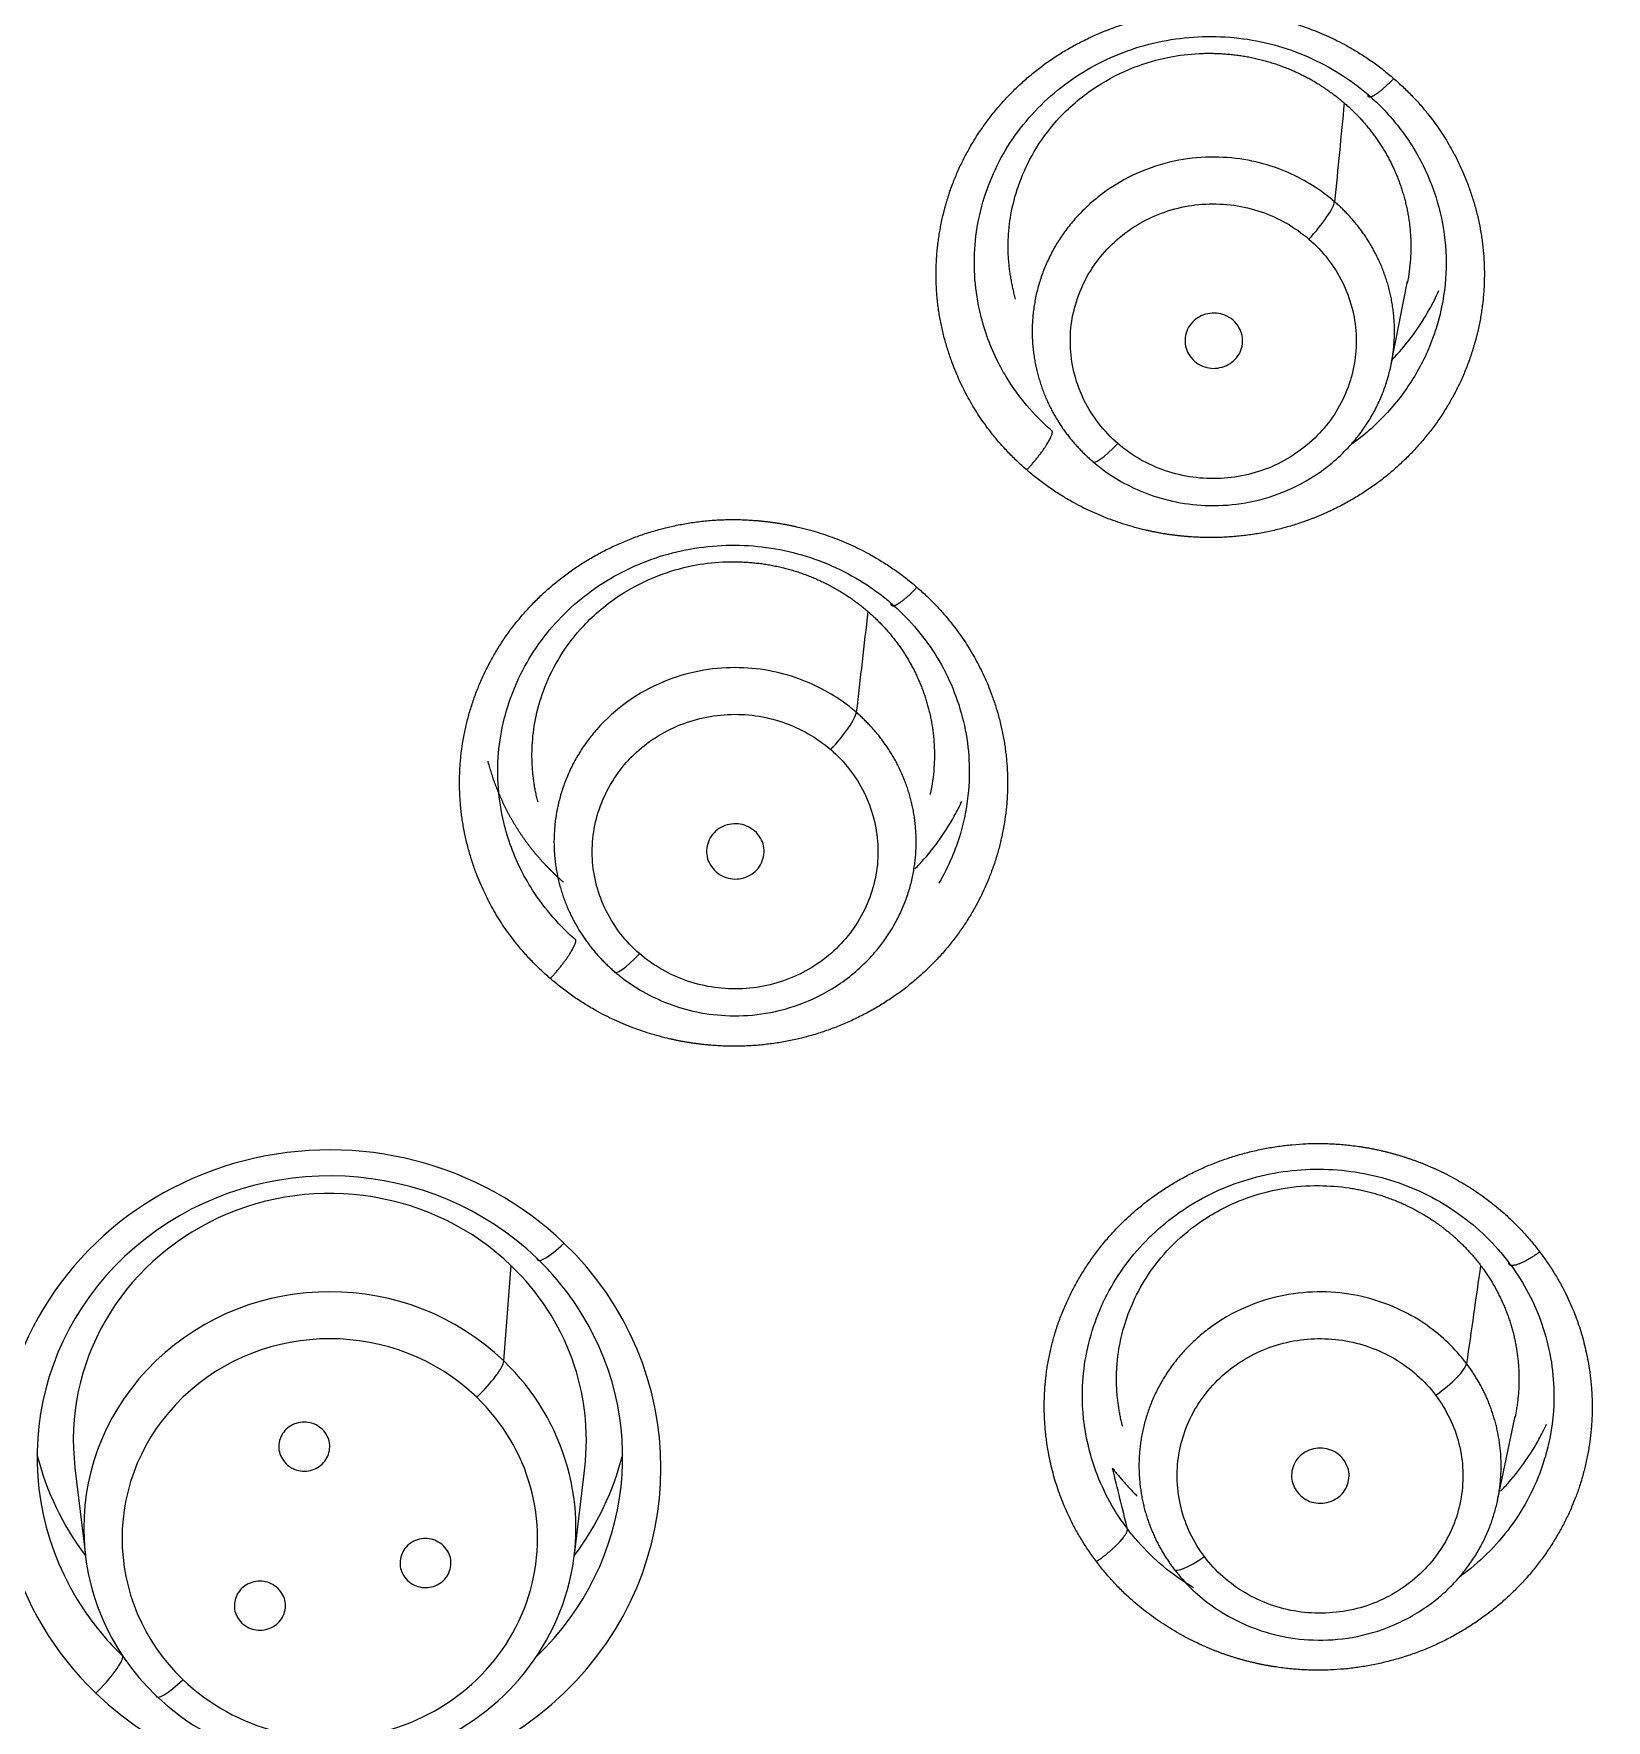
# Model space of a CAD drawing. Extents: x 19821 to 22981, y -91 to 2224.
# Drawn here: x 20761.35 to 20773.67, y 1229.11 to 1242.32 of the extents above; entities that cross this region are included whole.
import ezdxf

# ---------------------------------------------------------------- set-up
doc = ezdxf.new("R2010")
doc.units = 0
doc.header["$LTSCALE"] = 10
doc.header["$MEASUREMENT"] = 0
doc.layers.add('1', color=7, linetype='CONTINUOUS')

msp = doc.modelspace()

# ---------------------------------------------------------------- linework, layer by layer
at = {"layer": '1', "color": 7, "linetype": 'Continuous', "lineweight": 18}
for p, q in [((20771.982, 1239.734), (20772.11, 1240.385)), ((20772.814, 1230.832), (20772.952, 1231.492)), ((20761.673, 1231.087), (20761.755, 1230.404)), ((20765.584, 1230.404), (20765.665, 1231.087))]:
    msp.add_line(p, q, dxfattribs=at)
at = {"layer": '1', "color": 7, "linetype": 'Continuous', "lineweight": 13}
for p, q in [((20769.638, 1238.976), (20769.639, 1238.976)), ((20765.894, 1234.979), (20765.894, 1234.979)), ((20765.032, 1231.925), (20765.09, 1232.672)), ((20770.276, 1230.3), (20770.276, 1230.3))]:
    msp.add_line(p, q, dxfattribs=at)
at = {"layer": '1', "color": 7, "linetype": 'Continuous', "lineweight": 18}
for centre, major_axis, ratio, start_param, end_param in [((20744.931, 1212.861), (62.577, 0), 0.961262, 0, 3.141593), ((20744.931, 1212.247), (-60.5, 0), 0.961262, 2.420581, 4.712389), ((20744.931, 1212.384), (60, 0), 0.961262, 4.72417, 7.853982), ((20744.931, 1212.384), (-59.925, 0), 0.961262, 1.570796, 4.712389), ((20771.337, 1240.796), (0.196, 0.227), 0.184435, 4.50258, 6.028176), ((20769.839, 1239.196), (-0.196, -0.227), 0.184484, 6.153221, 7.64392), ((20767.592, 1236.797), (0.196, 0.227), 0.184413, 4.502502, 6.019484), ((20766.094, 1235.198), (-0.196, -0.227), 0.184463, 6.144429, 7.643959), ((20763.669, 1231.171), (2.293, 0), 0.961262, 0.785398, 3.719139), ((20763.669, 1231.306), (-2.009, 0), 0.961262, 3.926991, 6.397117), ((20763.669, 1231.306), (-2.009, 0), 0.961262, 3.027612, 3.926991), ((20763.669, 1231.171), (2.293, 0), 0.961262, 0.577546, 0.785398), ((20763.669, 1230.615), (-1.927, 0), 0.961262, 3.926991, 7.068583), ((20763.669, 1231.171), (2.293, 0), 0.961262, 5.49668, 6.860732), ((20763.669, 1230.615), (-1.927, 0), 0.961262, 0.785398, 3.926991), ((20772.329, 1231.739), (0.239, 0.181), 0.222971, 4.54548, 6.062462), ((20763.669, 1231.724), (2.359, 0), 0.961262, 3.377899, 3.765543), ((20763.669, 1231.724), (2.359, 0), 0.961262, 5.659187, 6.046879), ((20770.519, 1230.475), (-0.239, -0.181), 0.223021, 6.187408, 7.686936), ((20763.669, 1231.171), (2.293, 0), 0.961262, 3.719139, 3.926991)]:
    msp.add_ellipse(centre, major_axis=major_axis, ratio=ratio, start_param=start_param, end_param=end_param, dxfattribs=at)
at = {"layer": '1', "color": 7, "linetype": 'Continuous', "lineweight": 13}
for centre, major_axis, ratio, start_param, end_param in [((20744.931, 1212.541), (61.963, 0), 0.961262, 0.423959, 1.570796), ((20744.931, 1212.247), (-59.425, 0), 0.961262, 1.570796, 4.70194), ((20744.931, 1212.247), (-57.948, 0), 0.961262, 1.579187, 4.712389), ((20744.931, 1212.291), (57.403, 0), 0.961262, 4.721079, 7.853982), ((20763.669, 1231.086), (2.593, 0), 0.961262, 0.785398, 3.926991), ((20763.669, 1231.086), (2.593, 0), 0.961262, 3.926991, 7.068583), ((20765.503, 1232.931), (0.208, 0.216), 0.194905, 2.908948, 4.512341), ((20763.669, 1230.535), (-1.627, 0), 0.961262, 3.926991, 7.068583), ((20764.82, 1231.723), (-0.208, -0.216), 0.194905, 1.370749, 2.908948), ((20763.669, 1230.535), (-1.627, 0), 0.961262, 0.785398, 3.926991), ((20761.836, 1229.406), (-0.208, -0.216), 0.194905, 1.370749, 2.974142), ((20762.519, 1229.511), (0.208, 0.216), 0.194905, 2.974142, 4.512341)]:
    msp.add_ellipse(centre, major_axis=major_axis, ratio=ratio, start_param=start_param, end_param=end_param, dxfattribs=at)
at = {"layer": '1', "color": 7, "linetype": 'Continuous', "lineweight": 18}
for points, knots in [([(20807.83, 1218.028), (20807.83, 1219.202), (20807.795, 1220.363), (20807.656, 1222.66), (20807.554, 1223.794), (20807.287, 1226.034), (20807.122, 1227.139), (20806.734, 1229.315), (20806.511, 1230.387), (20806.012, 1232.495), (20805.735, 1233.531), (20805.133, 1235.567), (20804.808, 1236.566), (20804.112, 1238.525), (20803.372, 1240.445), (20802.141, 1243.205), (20800.801, 1245.84), (20799.367, 1248.351), (20797.85, 1250.736), (20796.261, 1252.994), (20794.612, 1255.126), (20792.914, 1257.134), (20791.755, 1258.391), (20790.88, 1259.304), (20790.44, 1259.753), (20789.924, 1260.264), (20789.665, 1260.516), (20789.536, 1260.641), (20789.471, 1260.704), (20789.439, 1260.735), (20789.423, 1260.75), (20789.415, 1260.758), (20789.411, 1260.762), (20789.409, 1260.764), (20789.408, 1260.765), (20789.407, 1260.765), (20789.407, 1260.766), (20789.407, 1260.766), (20787.905, 1262.209), (20786.333, 1263.573), (20783.069, 1266.133), (20781.375, 1267.33), (20777.888, 1269.547), (20776.093, 1270.567), (20772.423, 1272.426), (20770.547, 1273.265), (20766.734, 1274.756), (20764.797, 1275.409), (20760.882, 1276.526), (20758.904, 1276.991), (20754.926, 1277.733), (20752.927, 1278.01), (20748.926, 1278.379), (20746.924, 1278.47), (20744.931, 1278.47)], [0, 0, 0, 0, 0.03125, 0.03125, 0.0625, 0.0625, 0.09375, 0.09375, 0.125, 0.125, 0.15625, 0.15625, 0.1875, 0.1875, 0.21875, 0.25, 0.28125, 0.3125, 0.34375, 0.375, 0.40625, 0.4375, 0.46875, 0.46875, 0.484375, 0.492187, 0.496094, 0.498047, 0.499023, 0.499512, 0.499756, 0.499878, 0.499939, 0.499969, 0.499985, 0.499992, 0.499992, 0.5, 0.5, 0.5625, 0.5625, 0.625, 0.625, 0.6875, 0.6875, 0.75, 0.75, 0.8125, 0.8125, 0.875, 0.875, 0.9375, 0.9375, 1, 1, 1, 1]), ([(20768.905, 1239.745), (20768.843, 1239.867), (20768.732, 1240.168), (20768.693, 1240.671), (20768.826, 1241.208), (20769.121, 1241.68), (20769.552, 1242.045), (20770.076, 1242.267), (20770.647, 1242.327), (20771.21, 1242.219), (20771.585, 1242.019), (20771.766, 1241.874), (20771.8, 1241.845)], [0, 0, 0, 0, 0.083046, 0.194337, 0.305559, 0.416803, 0.528033, 0.63929, 0.750462, 0.861713, 0.973237, 1, 1, 1, 1]), ([(20769.04, 1240.243), (20769.038, 1240.25), (20769.033, 1240.269), (20769.024, 1240.301), (20769.016, 1240.34), (20769.008, 1240.378), (20769.001, 1240.417), (20768.995, 1240.456), (20768.99, 1240.495), (20768.986, 1240.534), (20768.98, 1240.62), (20768.981, 1240.762), (20769.01, 1240.969), (20769.079, 1241.198), (20769.2, 1241.441), (20769.393, 1241.693), (20769.654, 1241.911), (20769.95, 1242.062), (20770.225, 1242.142), (20770.405, 1242.164), (20770.498, 1242.168), (20770.52, 1242.169), (20770.542, 1242.169), (20770.564, 1242.169), (20770.586, 1242.169), (20770.608, 1242.168), (20770.63, 1242.168), (20770.652, 1242.166), (20770.673, 1242.165), (20770.695, 1242.163), (20770.717, 1242.161), (20770.738, 1242.159), (20770.76, 1242.157), (20770.782, 1242.154), (20770.803, 1242.151), (20770.824, 1242.147), (20770.846, 1242.144), (20770.867, 1242.14), (20770.888, 1242.136), (20770.909, 1242.131), (20770.93, 1242.126), (20770.951, 1242.121), (20770.972, 1242.116), (20770.993, 1242.111), (20771.013, 1242.105), (20771.034, 1242.099), (20771.054, 1242.092), (20771.074, 1242.086), (20771.094, 1242.079), (20771.114, 1242.072), (20771.134, 1242.064), (20771.154, 1242.057), (20771.174, 1242.049), (20771.193, 1242.041), (20771.213, 1242.033), (20771.232, 1242.024), (20771.251, 1242.015), (20771.27, 1242.006), (20771.289, 1241.997), (20771.307, 1241.987), (20771.326, 1241.978), (20771.344, 1241.968), (20771.362, 1241.957), (20771.38, 1241.947), (20771.398, 1241.936), (20771.416, 1241.926), (20771.433, 1241.915), (20771.45, 1241.903), (20771.468, 1241.892), (20771.485, 1241.88), (20771.501, 1241.868), (20771.518, 1241.856), (20771.534, 1241.844), (20771.551, 1241.832), (20771.567, 1241.819), (20771.582, 1241.806), (20771.598, 1241.793), (20771.608, 1241.784), (20771.613, 1241.78)], [0, 0, 0, 0, 0.00538, 0.015384, 0.025408, 0.035454, 0.045521, 0.055608, 0.065716, 0.075845, 0.085995, 0.13153, 0.184771, 0.245712, 0.314342, 0.39065, 0.484725, 0.566831, 0.636955, 0.69509, 0.700518, 0.705939, 0.711355, 0.716765, 0.722169, 0.727567, 0.732959, 0.738344, 0.743724, 0.749098, 0.754466, 0.759827, 0.765183, 0.770533, 0.775877, 0.781214, 0.786546, 0.791872, 0.797192, 0.802506, 0.807813, 0.813115, 0.818411, 0.823701, 0.828985, 0.834262, 0.839534, 0.8448, 0.85006, 0.855314, 0.860562, 0.865804, 0.87104, 0.87627, 0.881494, 0.886712, 0.891924, 0.89713, 0.90233, 0.907524, 0.912713, 0.917895, 0.923071, 0.928241, 0.933406, 0.938564, 0.943716, 0.948863, 0.954003, 0.959138, 0.964267, 0.969389, 0.974506, 0.979617, 0.984721, 0.98982, 0.994913, 1, 1, 1, 1]), ([(20771.613, 1241.78), (20771.623, 1241.771), (20771.642, 1241.755), (20771.67, 1241.729), (20771.697, 1241.702), (20771.724, 1241.675), (20771.75, 1241.647), (20771.775, 1241.618), (20771.799, 1241.589), (20771.823, 1241.559), (20771.846, 1241.528), (20771.869, 1241.497), (20771.89, 1241.465), (20771.911, 1241.433), (20771.931, 1241.4), (20771.95, 1241.366), (20771.968, 1241.332), (20771.986, 1241.298), (20772.002, 1241.263), (20772.018, 1241.227), (20772.033, 1241.191), (20772.047, 1241.155), (20772.059, 1241.118), (20772.071, 1241.081), (20772.082, 1241.043), (20772.092, 1241.005), (20772.101, 1240.967), (20772.109, 1240.929), (20772.116, 1240.89), (20772.122, 1240.851), (20772.127, 1240.812), (20772.13, 1240.772), (20772.136, 1240.687), (20772.135, 1240.552), (20772.119, 1240.431), (20772.107, 1240.369)], [0, 0, 0, 0, 0.023902, 0.047857, 0.071863, 0.095922, 0.120033, 0.144196, 0.168412, 0.192679, 0.217, 0.241372, 0.265797, 0.290274, 0.314804, 0.339386, 0.36402, 0.388707, 0.413447, 0.438238, 0.463083, 0.48798, 0.512929, 0.537932, 0.562986, 0.588094, 0.613254, 0.638466, 0.663732, 0.68905, 0.714421, 0.739844, 0.76532, 0.879693, 1, 1, 1, 1]), ([(20771.8, 1241.845), (20771.89, 1241.767), (20771.971, 1241.681), (20772.116, 1241.495), (20772.179, 1241.395), (20772.283, 1241.185), (20772.324, 1241.075), (20772.384, 1240.85), (20772.402, 1240.735), (20772.415, 1240.503), (20772.409, 1240.386), (20772.38, 1240.193), (20772.363, 1240.116), (20772.34, 1240.04)], [0, 0, 0, 0, 0.176087, 0.176087, 0.352175, 0.352175, 0.528262, 0.528262, 0.704349, 0.704349, 0.880437, 0.880437, 1, 1, 1, 1]), ([(20771.538, 1241.006), (20771.533, 1241.01), (20771.524, 1241.017), (20771.511, 1241.028), (20771.498, 1241.039), (20771.484, 1241.05), (20771.421, 1241.099), (20771.296, 1241.18), (20771.092, 1241.274), (20770.856, 1241.339), (20770.592, 1241.364), (20770.309, 1241.339), (20770.02, 1241.253), (20769.74, 1241.1), (20769.563, 1240.941), (20769.467, 1240.827), (20769.432, 1240.782), (20769.399, 1240.735), (20769.368, 1240.688), (20769.34, 1240.64), (20769.314, 1240.591), (20769.29, 1240.542), (20769.268, 1240.493), (20769.249, 1240.443), (20769.232, 1240.393), (20769.217, 1240.343), (20769.204, 1240.293), (20769.193, 1240.243), (20769.185, 1240.193), (20769.178, 1240.143), (20769.173, 1240.094), (20769.17, 1240.045), (20769.169, 1239.996), (20769.17, 1239.948), (20769.172, 1239.901), (20769.176, 1239.854), (20769.182, 1239.808), (20769.189, 1239.763), (20769.197, 1239.718), (20769.207, 1239.674), (20769.219, 1239.631), (20769.232, 1239.589), (20769.245, 1239.548), (20769.261, 1239.507), (20769.277, 1239.468), (20769.294, 1239.43), (20769.312, 1239.392), (20769.331, 1239.356), (20769.351, 1239.32), (20769.372, 1239.286), (20769.394, 1239.253), (20769.416, 1239.22), (20769.439, 1239.189), (20769.462, 1239.159), (20769.486, 1239.13), (20769.511, 1239.101), (20769.536, 1239.074), (20769.561, 1239.048), (20769.586, 1239.023), (20769.612, 1238.999), (20769.63, 1238.983), (20769.639, 1238.976)], [0, 0, 0, 0, 0.00393, 0.007893, 0.011888, 0.015916, 0.019977, 0.066371, 0.117001, 0.171866, 0.230962, 0.294285, 0.361833, 0.433602, 0.509587, 0.522943, 0.536179, 0.549296, 0.562292, 0.575169, 0.587926, 0.600564, 0.613081, 0.625479, 0.637757, 0.649915, 0.661953, 0.673871, 0.68567, 0.697349, 0.708908, 0.720347, 0.731667, 0.742867, 0.753947, 0.764907, 0.775747, 0.786468, 0.797069, 0.80755, 0.817912, 0.828154, 0.838276, 0.848278, 0.85816, 0.867923, 0.877566, 0.88709, 0.896493, 0.905777, 0.914942, 0.923986, 0.932911, 0.941716, 0.950401, 0.958967, 0.967413, 0.975739, 0.983946, 0.992033, 1, 1, 1, 1]), ([(20769.639, 1238.976), (20769.643, 1238.972), (20769.652, 1238.964), (20769.666, 1238.953), (20769.679, 1238.942), (20769.693, 1238.931), (20769.753, 1238.884), (20769.873, 1238.805), (20770.071, 1238.713), (20770.303, 1238.646), (20770.564, 1238.618), (20770.849, 1238.639), (20771.143, 1238.723), (20771.43, 1238.877), (20771.612, 1239.039), (20771.71, 1239.155), (20771.745, 1239.2), (20771.778, 1239.247), (20771.808, 1239.294), (20771.837, 1239.342), (20771.863, 1239.391), (20771.886, 1239.44), (20771.908, 1239.49), (20771.927, 1239.54), (20771.944, 1239.59), (20771.959, 1239.64), (20771.972, 1239.69), (20771.983, 1239.74), (20771.992, 1239.79), (20771.998, 1239.84), (20772.003, 1239.889), (20772.006, 1239.938), (20772.007, 1239.987), (20772.007, 1240.035), (20772.004, 1240.082), (20772, 1240.129), (20771.994, 1240.175), (20771.987, 1240.221), (20771.978, 1240.265), (20771.968, 1240.309), (20771.957, 1240.352), (20771.944, 1240.394), (20771.93, 1240.435), (20771.915, 1240.476), (20771.899, 1240.515), (20771.882, 1240.553), (20771.863, 1240.591), (20771.844, 1240.627), (20771.824, 1240.662), (20771.803, 1240.697), (20771.782, 1240.73), (20771.76, 1240.762), (20771.737, 1240.793), (20771.713, 1240.824), (20771.689, 1240.853), (20771.665, 1240.881), (20771.64, 1240.908), (20771.615, 1240.934), (20771.59, 1240.959), (20771.564, 1240.983), (20771.546, 1240.998), (20771.538, 1241.006)], [0, 0, 0, 0, 0.004118, 0.008173, 0.012166, 0.016096, 0.019964, 0.064381, 0.113599, 0.167617, 0.226431, 0.29004, 0.358441, 0.431629, 0.509603, 0.522984, 0.536244, 0.549383, 0.562401, 0.575299, 0.588075, 0.600731, 0.613266, 0.62568, 0.637973, 0.650145, 0.662197, 0.674127, 0.685937, 0.697626, 0.709194, 0.720641, 0.731967, 0.743172, 0.754257, 0.76522, 0.776062, 0.786784, 0.797385, 0.807864, 0.818223, 0.828461, 0.838578, 0.848574, 0.858449, 0.868203, 0.877836, 0.887348, 0.89674, 0.90601, 0.915159, 0.924188, 0.933095, 0.941882, 0.950547, 0.959092, 0.967515, 0.975818, 0.984, 0.99206, 1, 1, 1, 1]), ([(20771.991, 1239.771), (20771.996, 1239.776), (20772.109, 1239.895), (20772.238, 1240.072), (20772.332, 1240.26), (20772.354, 1240.31)], [0, 0, 0, 0, 0.033049, 0.748238, 1, 1, 1, 1]), ([(20765.173, 1235.759), (20765.111, 1235.882), (20764.999, 1236.183), (20764.961, 1236.688), (20765.095, 1237.224), (20765.39, 1237.696), (20765.82, 1238.06), (20766.345, 1238.282), (20766.915, 1238.342), (20767.477, 1238.233), (20767.852, 1238.034), (20768.033, 1237.889), (20768.066, 1237.859)], [0, 0, 0, 0, 0.083511, 0.194757, 0.30593, 0.41712, 0.528295, 0.639503, 0.750635, 0.861855, 0.973355, 1, 1, 1, 1]), ([(20765.3, 1236.302), (20765.298, 1236.308), (20765.293, 1236.326), (20765.286, 1236.358), (20765.278, 1236.396), (20765.271, 1236.435), (20765.265, 1236.474), (20765.261, 1236.513), (20765.257, 1236.552), (20765.251, 1236.638), (20765.252, 1236.78), (20765.281, 1236.986), (20765.35, 1237.215), (20765.471, 1237.458), (20765.664, 1237.71), (20765.924, 1237.928), (20766.22, 1238.079), (20766.494, 1238.159), (20766.674, 1238.181), (20766.768, 1238.185), (20766.79, 1238.185), (20766.812, 1238.186), (20766.834, 1238.186), (20766.856, 1238.186), (20766.877, 1238.185), (20766.899, 1238.184), (20766.921, 1238.183), (20766.943, 1238.182), (20766.965, 1238.18), (20766.986, 1238.178), (20767.008, 1238.176), (20767.03, 1238.174), (20767.051, 1238.171), (20767.073, 1238.168), (20767.094, 1238.164), (20767.115, 1238.161), (20767.136, 1238.157), (20767.158, 1238.152), (20767.179, 1238.148), (20767.2, 1238.143), (20767.221, 1238.138), (20767.241, 1238.133), (20767.262, 1238.127), (20767.283, 1238.122), (20767.303, 1238.116), (20767.323, 1238.109), (20767.344, 1238.103), (20767.364, 1238.096), (20767.384, 1238.089), (20767.404, 1238.081), (20767.423, 1238.074), (20767.443, 1238.066), (20767.463, 1238.058), (20767.482, 1238.049), (20767.501, 1238.041), (20767.52, 1238.032), (20767.539, 1238.023), (20767.558, 1238.014), (20767.577, 1238.004), (20767.595, 1237.995), (20767.613, 1237.985), (20767.631, 1237.974), (20767.649, 1237.964), (20767.667, 1237.953), (20767.685, 1237.943), (20767.702, 1237.931), (20767.72, 1237.92), (20767.737, 1237.909), (20767.754, 1237.897), (20767.771, 1237.885), (20767.787, 1237.873), (20767.803, 1237.861), (20767.82, 1237.848), (20767.836, 1237.836), (20767.852, 1237.823), (20767.867, 1237.81), (20767.877, 1237.801), (20767.883, 1237.797)], [0, 0, 0, 0, 0.004551, 0.014687, 0.024844, 0.035022, 0.045222, 0.055442, 0.065684, 0.075947, 0.121983, 0.175806, 0.23741, 0.306787, 0.383927, 0.479036, 0.562045, 0.632938, 0.691702, 0.69719, 0.702671, 0.708147, 0.713617, 0.71908, 0.724538, 0.729989, 0.735434, 0.740874, 0.746307, 0.751734, 0.757155, 0.76257, 0.767979, 0.773382, 0.778779, 0.78417, 0.789555, 0.794934, 0.800307, 0.805674, 0.811034, 0.816389, 0.821737, 0.82708, 0.832417, 0.837747, 0.843072, 0.84839, 0.853702, 0.859009, 0.864309, 0.869603, 0.874892, 0.880174, 0.88545, 0.89072, 0.895984, 0.901242, 0.906494, 0.91174, 0.91698, 0.922214, 0.927442, 0.932664, 0.93788, 0.94309, 0.948293, 0.953491, 0.958683, 0.963869, 0.969048, 0.974222, 0.97939, 0.984551, 0.989707, 0.994856, 1, 1, 1, 1]), ([(20768.066, 1237.859), (20768.072, 1237.854), (20768.212, 1237.732), (20768.451, 1237.446), (20768.659, 1236.941), (20768.695, 1236.46), (20768.639, 1236.167), (20768.607, 1236.056)], [0, 0, 0, 0, 0.011293, 0.275914, 0.550372, 0.825749, 1, 1, 1, 1]), ([(20767.883, 1237.797), (20767.892, 1237.788), (20767.911, 1237.772), (20767.939, 1237.746), (20767.966, 1237.719), (20767.993, 1237.692), (20768.019, 1237.664), (20768.044, 1237.635), (20768.068, 1237.606), (20768.092, 1237.576), (20768.115, 1237.545), (20768.138, 1237.514), (20768.159, 1237.482), (20768.18, 1237.45), (20768.2, 1237.417), (20768.219, 1237.383), (20768.237, 1237.349), (20768.255, 1237.315), (20768.271, 1237.28), (20768.287, 1237.244), (20768.302, 1237.208), (20768.316, 1237.172), (20768.328, 1237.135), (20768.34, 1237.098), (20768.351, 1237.061), (20768.361, 1237.023), (20768.37, 1236.985), (20768.378, 1236.946), (20768.385, 1236.907), (20768.391, 1236.868), (20768.396, 1236.829), (20768.399, 1236.79), (20768.405, 1236.704), (20768.404, 1236.562), (20768.386, 1236.433), (20768.371, 1236.364), (20768.371, 1236.363)], [0, 0, 0, 0, 0.023527, 0.047106, 0.070736, 0.094417, 0.11815, 0.141934, 0.16577, 0.189657, 0.213596, 0.237586, 0.261628, 0.285721, 0.309866, 0.334063, 0.35831, 0.38261, 0.406961, 0.431364, 0.455818, 0.480324, 0.504881, 0.52949, 0.554151, 0.578863, 0.603627, 0.628442, 0.653309, 0.678228, 0.703199, 0.728221, 0.753295, 0.865836, 0.997366, 1, 1, 1, 1]), ([(20767.792, 1237.007), (20767.788, 1237.01), (20767.779, 1237.018), (20767.766, 1237.029), (20767.752, 1237.04), (20767.738, 1237.051), (20767.674, 1237.101), (20767.547, 1237.183), (20767.339, 1237.277), (20767.101, 1237.341), (20766.837, 1237.365), (20766.555, 1237.338), (20766.268, 1237.251), (20765.992, 1237.098), (20765.817, 1236.941), (20765.722, 1236.829), (20765.687, 1236.783), (20765.654, 1236.737), (20765.623, 1236.689), (20765.595, 1236.641), (20765.569, 1236.593), (20765.545, 1236.544), (20765.524, 1236.494), (20765.505, 1236.445), (20765.487, 1236.395), (20765.473, 1236.345), (20765.46, 1236.295), (20765.449, 1236.245), (20765.44, 1236.195), (20765.433, 1236.145), (20765.429, 1236.096), (20765.426, 1236.047), (20765.424, 1235.999), (20765.425, 1235.951), (20765.427, 1235.903), (20765.431, 1235.856), (20765.437, 1235.81), (20765.444, 1235.765), (20765.453, 1235.72), (20765.463, 1235.677), (20765.474, 1235.634), (20765.487, 1235.591), (20765.501, 1235.55), (20765.516, 1235.51), (20765.532, 1235.471), (20765.55, 1235.432), (20765.568, 1235.395), (20765.587, 1235.358), (20765.607, 1235.323), (20765.628, 1235.289), (20765.649, 1235.255), (20765.672, 1235.223), (20765.694, 1235.192), (20765.718, 1235.162), (20765.742, 1235.133), (20765.766, 1235.104), (20765.791, 1235.077), (20765.816, 1235.051), (20765.842, 1235.026), (20765.868, 1235.002), (20765.885, 1234.986), (20765.894, 1234.979)], [0, 0, 0, 0, 0.003868, 0.007805, 0.01181, 0.015885, 0.020029, 0.06745, 0.118813, 0.174115, 0.233353, 0.296526, 0.36363, 0.434662, 0.50962, 0.522975, 0.53621, 0.549326, 0.562321, 0.575197, 0.587953, 0.600589, 0.613106, 0.625503, 0.637779, 0.649937, 0.661974, 0.673892, 0.68569, 0.697368, 0.708926, 0.720365, 0.731684, 0.742883, 0.753963, 0.764922, 0.775762, 0.786482, 0.797083, 0.807563, 0.817924, 0.828166, 0.838287, 0.848289, 0.858171, 0.867933, 0.877576, 0.887098, 0.896502, 0.905785, 0.914948, 0.923992, 0.932917, 0.941721, 0.950406, 0.958971, 0.967416, 0.975742, 0.983947, 0.992034, 1, 1, 1, 1]), ([(20765.894, 1234.979), (20765.899, 1234.975), (20765.908, 1234.967), (20765.922, 1234.955), (20765.936, 1234.944), (20765.949, 1234.934), (20766.008, 1234.888), (20766.125, 1234.811), (20766.319, 1234.719), (20766.548, 1234.651), (20766.809, 1234.621), (20767.094, 1234.64), (20767.391, 1234.723), (20767.682, 1234.877), (20767.865, 1235.04), (20767.964, 1235.157), (20767.999, 1235.202), (20768.032, 1235.249), (20768.063, 1235.296), (20768.091, 1235.344), (20768.117, 1235.393), (20768.141, 1235.442), (20768.162, 1235.492), (20768.182, 1235.541), (20768.199, 1235.591), (20768.214, 1235.642), (20768.227, 1235.692), (20768.237, 1235.742), (20768.246, 1235.792), (20768.253, 1235.841), (20768.258, 1235.89), (20768.26, 1235.939), (20768.262, 1235.988), (20768.261, 1236.036), (20768.258, 1236.083), (20768.254, 1236.13), (20768.249, 1236.176), (20768.241, 1236.222), (20768.233, 1236.266), (20768.223, 1236.31), (20768.211, 1236.353), (20768.199, 1236.395), (20768.185, 1236.436), (20768.169, 1236.476), (20768.153, 1236.516), (20768.136, 1236.554), (20768.118, 1236.591), (20768.099, 1236.628), (20768.079, 1236.663), (20768.058, 1236.697), (20768.036, 1236.731), (20768.014, 1236.763), (20767.991, 1236.794), (20767.968, 1236.824), (20767.944, 1236.853), (20767.919, 1236.881), (20767.895, 1236.908), (20767.869, 1236.934), (20767.844, 1236.959), (20767.818, 1236.984), (20767.801, 1236.999), (20767.792, 1237.007)], [0, 0, 0, 0, 0.004261, 0.008394, 0.012398, 0.016275, 0.020023, 0.063384, 0.111848, 0.165412, 0.224073, 0.287827, 0.356671, 0.430601, 0.509612, 0.522989, 0.536245, 0.54938, 0.562395, 0.575289, 0.588062, 0.600715, 0.613247, 0.625658, 0.637949, 0.650118, 0.662167, 0.674096, 0.685904, 0.697591, 0.709157, 0.720602, 0.731927, 0.743131, 0.754215, 0.765177, 0.776019, 0.78674, 0.797341, 0.80782, 0.818179, 0.828417, 0.838535, 0.848532, 0.858408, 0.868163, 0.877797, 0.887311, 0.896704, 0.905976, 0.915128, 0.924158, 0.933068, 0.941857, 0.950526, 0.959073, 0.9675, 0.975806, 0.983992, 0.992056, 1, 1, 1, 1]), ([(20764.906, 1236.623), (20764.906, 1236.621), (20764.909, 1236.612), (20764.913, 1236.596), (20764.919, 1236.574), (20764.926, 1236.552), (20764.933, 1236.53), (20764.94, 1236.508), (20764.947, 1236.486), (20764.955, 1236.465), (20764.963, 1236.443), (20764.971, 1236.422), (20764.979, 1236.401), (20764.988, 1236.38), (20764.997, 1236.359), (20765.006, 1236.338), (20765.015, 1236.317), (20765.025, 1236.296), (20765.035, 1236.276), (20765.045, 1236.255), (20765.055, 1236.235), (20765.066, 1236.215), (20765.077, 1236.195), (20765.088, 1236.175), (20765.099, 1236.156), (20765.111, 1236.136), (20765.123, 1236.117), (20765.135, 1236.098), (20765.147, 1236.079), (20765.159, 1236.06), (20765.172, 1236.041), (20765.185, 1236.023), (20765.198, 1236.004), (20765.211, 1235.986), (20765.225, 1235.968), (20765.238, 1235.95), (20765.252, 1235.933), (20765.266, 1235.915), (20765.28, 1235.898), (20765.295, 1235.881), (20765.31, 1235.864), (20765.324, 1235.847), (20765.339, 1235.831), (20765.355, 1235.814), (20765.37, 1235.798), (20765.386, 1235.782), (20765.401, 1235.766), (20765.417, 1235.751), (20765.433, 1235.735), (20765.449, 1235.72), (20765.466, 1235.705), (20765.482, 1235.69), (20765.494, 1235.68), (20765.499, 1235.676)], [0, 0, 0, 0, 0.003888, 0.024375, 0.044838, 0.065279, 0.085696, 0.106091, 0.126462, 0.14681, 0.167136, 0.187438, 0.207718, 0.227974, 0.248207, 0.268418, 0.288605, 0.308769, 0.32891, 0.349029, 0.369124, 0.389196, 0.409245, 0.429271, 0.449274, 0.469254, 0.489211, 0.509145, 0.529056, 0.548944, 0.568808, 0.58865, 0.608469, 0.628265, 0.648037, 0.667787, 0.687513, 0.707217, 0.726897, 0.746554, 0.766188, 0.7858, 0.805388, 0.824953, 0.844495, 0.864014, 0.88351, 0.902982, 0.922432, 0.941859, 0.961262, 0.980643, 1, 1, 1, 1]), ([(20768.25, 1235.779), (20768.262, 1235.791), (20768.382, 1235.916), (20768.51, 1236.092), (20768.6, 1236.269), (20768.619, 1236.308)], [0, 0, 0, 0, 0.076073, 0.797862, 1, 1, 1, 1]), ([(20769.619, 1231.22), (20769.584, 1231.352), (20769.54, 1231.67), (20769.612, 1232.17), (20769.858, 1232.668), (20770.25, 1233.071), (20770.749, 1233.341), (20771.31, 1233.453), (20771.881, 1233.398), (20772.408, 1233.179), (20772.731, 1232.909), (20772.876, 1232.731), (20772.903, 1232.696)], [0, 0, 0, 0, 0.083511, 0.194757, 0.30593, 0.41712, 0.528295, 0.639503, 0.750635, 0.861855, 0.973355, 1, 1, 1, 1]), ([(20769.879, 1231.411), (20769.876, 1231.42), (20769.87, 1231.442), (20769.862, 1231.477), (20769.855, 1231.515), (20769.848, 1231.553), (20769.843, 1231.591), (20769.838, 1231.63), (20769.834, 1231.668), (20769.832, 1231.707), (20769.83, 1231.746), (20769.83, 1231.785), (20769.83, 1231.825), (20769.832, 1231.864), (20769.835, 1231.903), (20769.838, 1231.942), (20769.843, 1231.982), (20769.856, 1232.066), (20769.888, 1232.205), (20769.961, 1232.401), (20770.077, 1232.612), (20770.249, 1232.825), (20770.492, 1233.033), (20770.793, 1233.194), (20771.116, 1233.283), (20771.401, 1233.306), (20771.582, 1233.291), (20771.674, 1233.277), (20771.696, 1233.273), (20771.717, 1233.269), (20771.739, 1233.265), (20771.76, 1233.26), (20771.782, 1233.255), (20771.803, 1233.25), (20771.824, 1233.245), (20771.845, 1233.239), (20771.866, 1233.233), (20771.887, 1233.227), (20771.907, 1233.22), (20771.928, 1233.213), (20771.948, 1233.206), (20771.969, 1233.199), (20771.989, 1233.191), (20772.009, 1233.184), (20772.029, 1233.175), (20772.049, 1233.167), (20772.068, 1233.159), (20772.088, 1233.15), (20772.107, 1233.141), (20772.126, 1233.131), (20772.145, 1233.122), (20772.164, 1233.112), (20772.183, 1233.102), (20772.201, 1233.092), (20772.22, 1233.081), (20772.238, 1233.07), (20772.256, 1233.059), (20772.274, 1233.048), (20772.292, 1233.037), (20772.309, 1233.025), (20772.326, 1233.014), (20772.343, 1233.002), (20772.36, 1232.989), (20772.377, 1232.977), (20772.394, 1232.964), (20772.41, 1232.951), (20772.426, 1232.938), (20772.442, 1232.925), (20772.458, 1232.912), (20772.474, 1232.898), (20772.489, 1232.884), (20772.504, 1232.87), (20772.519, 1232.856), (20772.534, 1232.842), (20772.548, 1232.828), (20772.562, 1232.813), (20772.576, 1232.798), (20772.59, 1232.783), (20772.604, 1232.768), (20772.617, 1232.753), (20772.63, 1232.737), (20772.643, 1232.722), (20772.656, 1232.706), (20772.669, 1232.69), (20772.677, 1232.68), (20772.681, 1232.674)], [0, 0, 0, 0, 0.007035, 0.016234, 0.025453, 0.034692, 0.04395, 0.053227, 0.062524, 0.071841, 0.081177, 0.090533, 0.099908, 0.109303, 0.118717, 0.128151, 0.137604, 0.147077, 0.189569, 0.23925, 0.296112, 0.360148, 0.43135, 0.519138, 0.595757, 0.661193, 0.715434, 0.720499, 0.725559, 0.730613, 0.735661, 0.740704, 0.745742, 0.750773, 0.7558, 0.76082, 0.765835, 0.770845, 0.775849, 0.780847, 0.785839, 0.790827, 0.795808, 0.800784, 0.805754, 0.810719, 0.815678, 0.820632, 0.82558, 0.830523, 0.83546, 0.840391, 0.845317, 0.850237, 0.855151, 0.86006, 0.864964, 0.869862, 0.874754, 0.879641, 0.884522, 0.889398, 0.894268, 0.899132, 0.903991, 0.908844, 0.913692, 0.918534, 0.923371, 0.928202, 0.933027, 0.937847, 0.942662, 0.94747, 0.952274, 0.957071, 0.961863, 0.96665, 0.971431, 0.976206, 0.980976, 0.98574, 0.990499, 0.995252, 1, 1, 1, 1]), ([(20772.681, 1232.674), (20772.688, 1232.664), (20772.703, 1232.644), (20772.725, 1232.613), (20772.746, 1232.582), (20772.766, 1232.55), (20772.785, 1232.517), (20772.804, 1232.484), (20772.821, 1232.45), (20772.838, 1232.416), (20772.854, 1232.382), (20772.869, 1232.347), (20772.883, 1232.311), (20772.897, 1232.275), (20772.909, 1232.239), (20772.921, 1232.203), (20772.931, 1232.166), (20772.941, 1232.128), (20772.949, 1232.091), (20772.957, 1232.053), (20772.963, 1232.015), (20772.969, 1231.977), (20772.974, 1231.938), (20772.977, 1231.899), (20772.98, 1231.861), (20772.981, 1231.821), (20772.982, 1231.782), (20772.981, 1231.743), (20772.98, 1231.704), (20772.977, 1231.665), (20772.973, 1231.625), (20772.968, 1231.586), (20772.961, 1231.54), (20772.955, 1231.506), (20772.951, 1231.486)], [0, 0, 0, 0, 0.029685, 0.059435, 0.08925, 0.11913, 0.149074, 0.179084, 0.209159, 0.239298, 0.269503, 0.299772, 0.330107, 0.360506, 0.390971, 0.4215, 0.452095, 0.482754, 0.513479, 0.544269, 0.575124, 0.606043, 0.637028, 0.668079, 0.699194, 0.730374, 0.76162, 0.792931, 0.824307, 0.855748, 0.887254, 0.918825, 0.950462, 1, 1, 1, 1]), ([(20772.903, 1232.696), (20772.907, 1232.69), (20773.018, 1232.542), (20773.19, 1232.215), (20773.276, 1231.728), (20773.244, 1231.414), (20773.215, 1231.284)], [0, 0, 0, 0, 0.015025, 0.36711, 0.732281, 1, 1, 1, 1]), ([(20772.571, 1231.904), (20772.568, 1231.909), (20772.561, 1231.918), (20772.55, 1231.931), (20772.54, 1231.945), (20772.528, 1231.958), (20772.476, 1232.02), (20772.37, 1232.126), (20772.187, 1232.26), (20771.968, 1232.37), (20771.714, 1232.446), (20771.433, 1232.476), (20771.133, 1232.448), (20770.83, 1232.354), (20770.625, 1232.235), (20770.508, 1232.144), (20770.464, 1232.106), (20770.422, 1232.067), (20770.382, 1232.027), (20770.344, 1231.986), (20770.308, 1231.944), (20770.274, 1231.9), (20770.242, 1231.856), (20770.212, 1231.812), (20770.185, 1231.766), (20770.159, 1231.72), (20770.136, 1231.674), (20770.115, 1231.627), (20770.095, 1231.58), (20770.078, 1231.533), (20770.063, 1231.486), (20770.049, 1231.438), (20770.038, 1231.391), (20770.028, 1231.344), (20770.02, 1231.297), (20770.014, 1231.251), (20770.009, 1231.205), (20770.007, 1231.159), (20770.005, 1231.113), (20770.006, 1231.069), (20770.008, 1231.024), (20770.011, 1230.981), (20770.016, 1230.937), (20770.022, 1230.895), (20770.029, 1230.853), (20770.038, 1230.812), (20770.047, 1230.772), (20770.058, 1230.733), (20770.07, 1230.694), (20770.083, 1230.656), (20770.097, 1230.62), (20770.112, 1230.584), (20770.127, 1230.548), (20770.144, 1230.514), (20770.161, 1230.481), (20770.179, 1230.448), (20770.197, 1230.417), (20770.216, 1230.386), (20770.236, 1230.357), (20770.256, 1230.328), (20770.27, 1230.309), (20770.276, 1230.3)], [0, 0, 0, 0, 0.003868, 0.007805, 0.01181, 0.015885, 0.020029, 0.067464, 0.118837, 0.174144, 0.233385, 0.296555, 0.363653, 0.434676, 0.50962, 0.522978, 0.536217, 0.549335, 0.562333, 0.575212, 0.58797, 0.600609, 0.613128, 0.625526, 0.637805, 0.649964, 0.662003, 0.673923, 0.685722, 0.697401, 0.708961, 0.7204, 0.73172, 0.74292, 0.754, 0.76496, 0.7758, 0.78652, 0.797121, 0.807601, 0.817962, 0.828202, 0.838323, 0.848324, 0.858205, 0.867966, 0.877608, 0.887129, 0.896531, 0.905812, 0.914974, 0.924016, 0.932938, 0.941741, 0.950423, 0.958985, 0.967428, 0.975751, 0.983954, 0.992037, 1, 1, 1, 1]), ([(20770.276, 1230.3), (20770.28, 1230.295), (20770.288, 1230.286), (20770.299, 1230.272), (20770.31, 1230.258), (20770.32, 1230.245), (20770.368, 1230.189), (20770.466, 1230.089), (20770.636, 1229.961), (20770.846, 1229.849), (20771.094, 1229.767), (20771.377, 1229.729), (20771.685, 1229.75), (20772.003, 1229.843), (20772.218, 1229.966), (20772.34, 1230.061), (20772.384, 1230.098), (20772.426, 1230.137), (20772.466, 1230.177), (20772.504, 1230.219), (20772.54, 1230.261), (20772.574, 1230.304), (20772.606, 1230.349), (20772.636, 1230.393), (20772.663, 1230.439), (20772.689, 1230.485), (20772.712, 1230.531), (20772.733, 1230.578), (20772.753, 1230.625), (20772.77, 1230.672), (20772.785, 1230.72), (20772.799, 1230.767), (20772.81, 1230.814), (20772.82, 1230.861), (20772.828, 1230.908), (20772.834, 1230.955), (20772.838, 1231.001), (20772.841, 1231.047), (20772.842, 1231.092), (20772.842, 1231.137), (20772.84, 1231.181), (20772.837, 1231.225), (20772.832, 1231.268), (20772.826, 1231.31), (20772.818, 1231.352), (20772.81, 1231.393), (20772.8, 1231.433), (20772.789, 1231.473), (20772.777, 1231.511), (20772.764, 1231.549), (20772.75, 1231.586), (20772.736, 1231.622), (20772.72, 1231.657), (20772.704, 1231.691), (20772.687, 1231.724), (20772.669, 1231.756), (20772.65, 1231.788), (20772.631, 1231.818), (20772.612, 1231.848), (20772.592, 1231.877), (20772.578, 1231.895), (20772.571, 1231.904)], [0, 0, 0, 0, 0.004262, 0.008395, 0.012399, 0.016275, 0.020023, 0.063396, 0.111868, 0.165437, 0.224099, 0.287852, 0.356691, 0.430612, 0.509612, 0.522991, 0.53625, 0.549388, 0.562405, 0.575301, 0.588077, 0.600731, 0.613265, 0.625678, 0.63797, 0.650141, 0.662192, 0.674122, 0.68593, 0.697618, 0.709186, 0.720632, 0.731957, 0.743162, 0.754246, 0.765209, 0.776051, 0.786772, 0.797372, 0.807852, 0.81821, 0.828448, 0.838565, 0.848561, 0.858436, 0.868191, 0.877824, 0.887337, 0.896728, 0.905999, 0.915149, 0.924178, 0.933086, 0.941874, 0.95054, 0.959086, 0.96751, 0.975814, 0.983997, 0.992059, 1, 1, 1, 1]), ([(20772.838, 1230.906), (20772.861, 1230.929), (20772.976, 1231.054), (20773.099, 1231.23), (20773.18, 1231.39), (20773.198, 1231.431)], [0, 0, 0, 0, 0.15329, 0.789605, 1, 1, 1, 1]), ([(20769.799, 1231.085), (20769.807, 1231.074), (20769.824, 1231.052), (20769.851, 1231.02), (20769.878, 1230.988), (20769.905, 1230.956), (20769.934, 1230.925), (20769.963, 1230.895), (20769.982, 1230.876), (20769.991, 1230.867)], [0, 0, 0, 0, 0.143231, 0.286782, 0.430653, 0.574844, 0.719355, 0.864185, 1, 1, 1, 1])]:
    msp.add_open_spline(points, degree=3, knots=knots, dxfattribs=at)
at = {"layer": '1', "color": 7, "linetype": 'Continuous', "lineweight": 13}
for points, degree, knots in [([(20769.127, 1238.905), (20768.81, 1239.18), (20768.538, 1239.73), (20768.431, 1240.125), (20768.409, 1240.53), (20768.469, 1240.933), (20768.539, 1241.125), (20768.681, 1241.512), (20769.258, 1242.128), (20769.647, 1242.304), (20769.838, 1242.391), (20770.248, 1242.49), (20770.668, 1242.51), (20770.879, 1242.479), (20771.087, 1242.449), (20771.684, 1242.246), (20772, 1241.972)], 2, [0, 0, 0, 0.125, 0.1875, 0.25, 0.3125, 0.375, 0.375, 0.5, 0.625, 0.625, 0.6875, 0.75, 0.8125, 0.8125, 0.875, 1, 1, 1]), ([(20772, 1241.972), (20772.318, 1241.698), (20772.59, 1241.147), (20772.696, 1240.752), (20772.719, 1240.347), (20772.658, 1239.944), (20772.588, 1239.753), (20772.446, 1239.365), (20771.869, 1238.749), (20771.48, 1238.573), (20771.289, 1238.486), (20770.879, 1238.387), (20770.459, 1238.368), (20770.248, 1238.398), (20770.04, 1238.428), (20769.444, 1238.631), (20769.127, 1238.905)], 2, [0, 0, 0, 0.125, 0.1875, 0.25, 0.3125, 0.375, 0.375, 0.5, 0.625, 0.625, 0.6875, 0.75, 0.8125, 0.8125, 0.875, 1, 1, 1]), ([(20769.839, 1239.113), (20769.784, 1239.16), (20769.735, 1239.213), (20769.647, 1239.326), (20769.609, 1239.386), (20769.546, 1239.513), (20769.521, 1239.58), (20769.485, 1239.716), (20769.474, 1239.786), (20769.466, 1239.927), (20769.469, 1239.998), (20769.49, 1240.137), (20769.508, 1240.206), (20769.557, 1240.339), (20769.588, 1240.403), (20769.663, 1240.524), (20769.707, 1240.581), (20769.805, 1240.686), (20769.859, 1240.733), (20769.977, 1240.818), (20770.04, 1240.854), (20770.172, 1240.915), (20770.241, 1240.939), (20770.383, 1240.974), (20770.456, 1240.984), (20770.602, 1240.992), (20770.676, 1240.988), (20770.821, 1240.968), (20770.893, 1240.951), (20771.031, 1240.904), (20771.097, 1240.874), (20771.223, 1240.802), (20771.283, 1240.76), (20771.337, 1240.713)], 3, [0, 0, 0, 0, 0.0625, 0.0625, 0.125, 0.125, 0.1875, 0.1875, 0.25, 0.25, 0.3125, 0.3125, 0.375, 0.375, 0.4375, 0.4375, 0.5, 0.5, 0.5625, 0.5625, 0.625, 0.625, 0.6875, 0.6875, 0.75, 0.75, 0.8125, 0.8125, 0.875, 0.875, 0.9375, 0.9375, 1, 1, 1, 1]), ([(20771.337, 1240.713), (20771.391, 1240.666), (20771.441, 1240.614), (20771.529, 1240.501), (20771.567, 1240.44), (20771.63, 1240.313), (20771.655, 1240.246), (20771.691, 1240.11), (20771.702, 1240.04), (20771.71, 1239.899), (20771.706, 1239.828), (20771.685, 1239.689), (20771.668, 1239.62), (20771.619, 1239.488), (20771.587, 1239.423), (20771.513, 1239.302), (20771.469, 1239.245), (20771.371, 1239.141), (20771.316, 1239.093), (20771.199, 1239.009), (20771.136, 1238.972), (20771.004, 1238.911), (20770.934, 1238.887), (20770.792, 1238.853), (20770.72, 1238.842), (20770.573, 1238.835), (20770.5, 1238.838), (20770.355, 1238.858), (20770.283, 1238.875), (20770.145, 1238.922), (20770.078, 1238.952), (20769.952, 1239.024), (20769.893, 1239.066), (20769.839, 1239.113)], 3, [0, 0, 0, 0, 0.0625, 0.0625, 0.125, 0.125, 0.1875, 0.1875, 0.25, 0.25, 0.3125, 0.3125, 0.375, 0.375, 0.4375, 0.4375, 0.5, 0.5, 0.5625, 0.5625, 0.625, 0.625, 0.6875, 0.6875, 0.75, 0.75, 0.8125, 0.8125, 0.875, 0.875, 0.9375, 0.9375, 1, 1, 1, 1]), ([(20772.34, 1240.04), (20772.33, 1240.004), (20772.318, 1239.969), (20772.265, 1239.824), (20772.213, 1239.718), (20772.089, 1239.519), (20772.017, 1239.425), (20771.856, 1239.253), (20771.767, 1239.175), (20771.671, 1239.106)], 3, [0, 0, 0, 0, 0.096898, 0.096898, 0.398762, 0.398762, 0.700626, 0.700626, 1, 1, 1, 1]), ([(20769.327, 1239.208), (20769.322, 1239.212), (20769.184, 1239.334), (20769.034, 1239.511), (20768.926, 1239.704), (20768.905, 1239.745)], 3, [0, 0, 0, 0, 0.028057, 0.798765, 1, 1, 1, 1]), ([(20765.395, 1234.921), (20765.077, 1235.196), (20764.805, 1235.746), (20764.699, 1236.142), (20764.688, 1236.345), (20764.665, 1236.753), (20764.951, 1237.53), (20765.523, 1238.139), (20766.295, 1238.492), (20766.72, 1238.514), (20766.929, 1238.524), (20767.14, 1238.494), (20767.348, 1238.465), (20767.948, 1238.262), (20768.267, 1237.986)], 2, [0, 0, 0, 0.125, 0.1875, 0.25, 0.25, 0.375, 0.5, 0.625, 0.75, 0.75, 0.8125, 0.8125, 0.875, 1, 1, 1]), ([(20768.267, 1237.986), (20768.584, 1237.711), (20768.857, 1237.161), (20768.962, 1236.765), (20768.974, 1236.562), (20768.996, 1236.153), (20768.71, 1235.377), (20768.139, 1234.768), (20767.366, 1234.414), (20766.941, 1234.393), (20766.732, 1234.383), (20766.522, 1234.413), (20766.314, 1234.442), (20765.714, 1234.645), (20765.395, 1234.921)], 2, [0, 0, 0, 0.125, 0.1875, 0.25, 0.25, 0.375, 0.5, 0.625, 0.75, 0.75, 0.8125, 0.8125, 0.875, 1, 1, 1]), ([(20766.094, 1235.116), (20766.04, 1235.163), (20765.99, 1235.215), (20765.903, 1235.328), (20765.865, 1235.388), (20765.801, 1235.516), (20765.776, 1235.582), (20765.74, 1235.719), (20765.729, 1235.788), (20765.722, 1235.929), (20765.725, 1236), (20765.746, 1236.139), (20765.764, 1236.208), (20765.813, 1236.34), (20765.844, 1236.404), (20765.919, 1236.525), (20765.962, 1236.582), (20766.06, 1236.687), (20766.115, 1236.735), (20766.232, 1236.819), (20766.295, 1236.855), (20766.427, 1236.916), (20766.496, 1236.94), (20766.638, 1236.975), (20766.711, 1236.985), (20766.857, 1236.993), (20766.931, 1236.99), (20767.076, 1236.969), (20767.147, 1236.952), (20767.285, 1236.905), (20767.352, 1236.875), (20767.478, 1236.803), (20767.537, 1236.761), (20767.592, 1236.714)], 3, [0, 0, 0, 0, 0.0625, 0.0625, 0.125, 0.125, 0.1875, 0.1875, 0.25, 0.25, 0.3125, 0.3125, 0.375, 0.375, 0.4375, 0.4375, 0.5, 0.5, 0.5625, 0.5625, 0.625, 0.625, 0.6875, 0.6875, 0.75, 0.75, 0.8125, 0.8125, 0.875, 0.875, 0.9375, 0.9375, 1, 1, 1, 1]), ([(20767.592, 1236.714), (20767.646, 1236.667), (20767.696, 1236.615), (20767.783, 1236.502), (20767.821, 1236.442), (20767.884, 1236.315), (20767.909, 1236.248), (20767.945, 1236.112), (20767.956, 1236.042), (20767.964, 1235.901), (20767.961, 1235.83), (20767.94, 1235.691), (20767.922, 1235.622), (20767.873, 1235.49), (20767.842, 1235.426), (20767.767, 1235.305), (20767.723, 1235.248), (20767.625, 1235.143), (20767.571, 1235.095), (20767.454, 1235.011), (20767.391, 1234.975), (20767.258, 1234.914), (20767.189, 1234.89), (20767.047, 1234.855), (20766.975, 1234.845), (20766.828, 1234.837), (20766.755, 1234.841), (20766.61, 1234.861), (20766.538, 1234.878), (20766.4, 1234.925), (20766.334, 1234.955), (20766.208, 1235.027), (20766.149, 1235.069), (20766.094, 1235.116)], 3, [0, 0, 0, 0, 0.0625, 0.0625, 0.125, 0.125, 0.1875, 0.1875, 0.25, 0.25, 0.3125, 0.3125, 0.375, 0.375, 0.4375, 0.4375, 0.5, 0.5, 0.5625, 0.5625, 0.625, 0.625, 0.6875, 0.6875, 0.75, 0.75, 0.8125, 0.8125, 0.875, 0.875, 0.9375, 0.9375, 1, 1, 1, 1]), ([(20768.607, 1236.056), (20768.588, 1235.992), (20768.54, 1235.86), (20768.477, 1235.733), (20768.439, 1235.669)], 3, [0, 0, 0, 0, 0.47499, 1, 1, 1, 1]), ([(20765.595, 1235.223), (20765.59, 1235.227), (20765.451, 1235.349), (20765.302, 1235.527), (20765.194, 1235.719), (20765.173, 1235.759)], 3, [0, 0, 0, 0, 0.03002, 0.802146, 1, 1, 1, 1]), ([(20769.673, 1230.353), (20769.422, 1230.686), (20769.275, 1231.279), (20769.257, 1231.687), (20769.289, 1231.887), (20769.356, 1232.292), (20769.804, 1232.994), (20770.494, 1233.476), (20771.326, 1233.667), (20771.746, 1233.603), (20771.953, 1233.571), (20772.153, 1233.5), (20772.35, 1233.43), (20772.893, 1233.112), (20773.145, 1232.778)], 2, [0, 0, 0, 0.125, 0.1875, 0.25, 0.25, 0.375, 0.5, 0.625, 0.75, 0.75, 0.8125, 0.8125, 0.875, 1, 1, 1]), ([(20773.145, 1232.778), (20773.397, 1232.446), (20773.544, 1231.853), (20773.562, 1231.445), (20773.529, 1231.244), (20773.463, 1230.839), (20773.015, 1230.137), (20772.324, 1229.655), (20771.492, 1229.464), (20771.072, 1229.529), (20770.865, 1229.56), (20770.665, 1229.631), (20770.468, 1229.702), (20769.925, 1230.02), (20769.673, 1230.353)], 2, [0, 0, 0, 0.125, 0.1875, 0.25, 0.25, 0.375, 0.5, 0.625, 0.75, 0.75, 0.8125, 0.8125, 0.875, 1, 1, 1]), ([(20770.519, 1230.392), (20770.475, 1230.449), (20770.438, 1230.51), (20770.377, 1230.638), (20770.353, 1230.705), (20770.319, 1230.842), (20770.309, 1230.912), (20770.303, 1231.053), (20770.307, 1231.123), (20770.33, 1231.262), (20770.349, 1231.331), (20770.399, 1231.463), (20770.431, 1231.527), (20770.508, 1231.647), (20770.552, 1231.703), (20770.652, 1231.806), (20770.707, 1231.853), (20770.825, 1231.936), (20770.889, 1231.972), (20771.022, 1232.031), (20771.091, 1232.054), (20771.234, 1232.087), (20771.307, 1232.097), (20771.453, 1232.102), (20771.526, 1232.098), (20771.671, 1232.076), (20771.742, 1232.058), (20771.88, 1232.009), (20771.946, 1231.978), (20772.071, 1231.905), (20772.129, 1231.862), (20772.237, 1231.767), (20772.286, 1231.714), (20772.329, 1231.657)], 3, [0, 0, 0, 0, 0.0625, 0.0625, 0.125, 0.125, 0.1875, 0.1875, 0.25, 0.25, 0.3125, 0.3125, 0.375, 0.375, 0.4375, 0.4375, 0.5, 0.5, 0.5625, 0.5625, 0.625, 0.625, 0.6875, 0.6875, 0.75, 0.75, 0.8125, 0.8125, 0.875, 0.875, 0.9375, 0.9375, 1, 1, 1, 1]), ([(20772.329, 1231.657), (20772.372, 1231.6), (20772.409, 1231.539), (20772.47, 1231.411), (20772.495, 1231.344), (20772.529, 1231.207), (20772.539, 1231.137), (20772.545, 1230.996), (20772.54, 1230.926), (20772.517, 1230.787), (20772.499, 1230.718), (20772.448, 1230.586), (20772.416, 1230.523), (20772.339, 1230.403), (20772.295, 1230.346), (20772.196, 1230.243), (20772.141, 1230.196), (20772.022, 1230.113), (20771.959, 1230.077), (20771.826, 1230.018), (20771.756, 1229.995), (20771.614, 1229.962), (20771.541, 1229.953), (20771.394, 1229.947), (20771.321, 1229.951), (20771.176, 1229.973), (20771.105, 1229.991), (20770.968, 1230.04), (20770.902, 1230.071), (20770.777, 1230.144), (20770.718, 1230.187), (20770.61, 1230.283), (20770.562, 1230.335), (20770.519, 1230.392)], 3, [0, 0, 0, 0, 0.0625, 0.0625, 0.125, 0.125, 0.1875, 0.1875, 0.25, 0.25, 0.3125, 0.3125, 0.375, 0.375, 0.4375, 0.4375, 0.5, 0.5, 0.5625, 0.5625, 0.625, 0.625, 0.6875, 0.6875, 0.75, 0.75, 0.8125, 0.8125, 0.875, 0.875, 0.9375, 0.9375, 1, 1, 1, 1]), ([(20769.915, 1230.611), (20769.911, 1230.616), (20769.801, 1230.763), (20769.694, 1230.967), (20769.63, 1231.177), (20769.619, 1231.22)], 3, [0, 0, 0, 0, 0.03002, 0.802147, 1, 1, 1, 1]), ([(20773.215, 1231.284), (20773.205, 1231.237), (20773.145, 1231.013), (20772.958, 1230.637), (20772.689, 1230.36), (20772.529, 1230.242), (20772.519, 1230.235)], 3, [0, 0, 0, 0, 0.115289, 0.543123, 0.97102, 1, 1, 1, 1]), ([(20770.433, 1230.147), (20770.431, 1230.149), (20770.268, 1230.247), (20770.086, 1230.398), (20769.942, 1230.576), (20769.915, 1230.611)], 3, [0, 0, 0, 0, 0.01219, 0.810264, 1, 1, 1, 1])]:
    msp.add_open_spline(points, degree=degree, knots=knots, dxfattribs=at)
for points, weights in [([(20772, 1241.972), (20771.878, 1241.842), (20771.794, 1241.789), (20771.8, 1241.845)], [1.17406993988, 0.936223406275, 0.942119302812, 1.19175762949]), ([(20769.127, 1238.905), (20769.252, 1239.039), (20769.337, 1239.167), (20769.327, 1239.208)], [1.19177793718, 0.936097979395, 0.936074023185, 1.19170606855]), ([(20768.267, 1237.986), (20768.144, 1237.855), (20768.06, 1237.802), (20768.066, 1237.859)], [1.18049363217, 0.936878807971, 0.939871780357, 1.18947254933]), ([(20765.395, 1234.921), (20765.519, 1235.053), (20765.604, 1235.181), (20765.595, 1235.223)], [1.18944274029, 0.936860442636, 0.936852420159, 1.18941867286]), ([(20773.145, 1232.778), (20772.997, 1232.674), (20772.895, 1232.64), (20772.903, 1232.696)], [1.18049380617, 0.936878803247, 0.939871721013, 1.18947255947]), ([(20769.673, 1230.353), (20769.823, 1230.458), (20769.926, 1230.567), (20769.915, 1230.611)], [1.1894428588, 0.936860439387, 0.936852380657, 1.18941868261])]:
    msp.add_rational_spline(points, weights, degree=3, dxfattribs=at)
for points in [[(20771.613, 1241.78), (20771.588, 1241.522), (20771.563, 1241.264), (20771.538, 1241.006)], [(20767.883, 1237.797), (20767.852, 1237.533), (20767.822, 1237.27), (20767.792, 1237.007)], [(20772.681, 1232.674), (20772.644, 1232.418), (20772.608, 1232.161), (20772.571, 1231.904)], [(20769.915, 1230.611), (20769.896, 1230.69), (20769.857, 1230.848), (20769.818, 1231.006), (20769.799, 1231.085)]]:
    msp.add_open_spline(points, degree=3, dxfattribs=at)
at = {"layer": '1', "color": 7, "linetype": 'Continuous', "lineweight": 18}
for points in [[(20770.743, 1240.079), (20770.7, 1240.111), (20770.617, 1240.148), (20770.47, 1240.116), (20770.374, 1240.015), (20770.356, 1239.871), (20770.403, 1239.794), (20770.441, 1239.756)], [(20770.441, 1239.756), (20770.483, 1239.724), (20770.567, 1239.687), (20770.714, 1239.719), (20770.81, 1239.82), (20770.828, 1239.964), (20770.781, 1240.041), (20770.743, 1240.079)], [(20766.996, 1236.078), (20766.953, 1236.11), (20766.87, 1236.147), (20766.723, 1236.116), (20766.627, 1236.015), (20766.609, 1235.871), (20766.656, 1235.794), (20766.694, 1235.756)], [(20766.694, 1235.756), (20766.736, 1235.724), (20766.82, 1235.687), (20766.967, 1235.718), (20767.062, 1235.82), (20767.081, 1235.964), (20767.033, 1236.041), (20766.996, 1236.078)], [(20763.61, 1231.39), (20763.574, 1231.42), (20763.502, 1231.457), (20763.37, 1231.436), (20763.281, 1231.35), (20763.257, 1231.223), (20763.296, 1231.153), (20763.327, 1231.118)], [(20763.327, 1231.118), (20763.363, 1231.088), (20763.436, 1231.051), (20763.567, 1231.073), (20763.657, 1231.158), (20763.68, 1231.285), (20763.642, 1231.355), (20763.61, 1231.39)], [(20771.608, 1231.154), (20771.574, 1231.193), (20771.5, 1231.246), (20771.35, 1231.245), (20771.234, 1231.165), (20771.185, 1231.028), (20771.215, 1230.943), (20771.244, 1230.899)], [(20771.244, 1230.899), (20771.278, 1230.859), (20771.352, 1230.806), (20771.502, 1230.808), (20771.618, 1230.887), (20771.667, 1231.025), (20771.637, 1231.109), (20771.608, 1231.154)], [(20764.559, 1230.478), (20764.523, 1230.508), (20764.451, 1230.545), (20764.32, 1230.523), (20764.23, 1230.438), (20764.207, 1230.311), (20764.245, 1230.241), (20764.277, 1230.206)], [(20764.277, 1230.206), (20764.312, 1230.176), (20764.385, 1230.139), (20764.516, 1230.16), (20764.606, 1230.246), (20764.629, 1230.373), (20764.591, 1230.443), (20764.559, 1230.478)], [(20763.263, 1230.144), (20763.227, 1230.174), (20763.155, 1230.211), (20763.023, 1230.189), (20762.933, 1230.104), (20762.91, 1229.977), (20762.948, 1229.907), (20762.98, 1229.872)], [(20762.98, 1229.872), (20763.016, 1229.842), (20763.088, 1229.805), (20763.22, 1229.826), (20763.31, 1229.912), (20763.333, 1230.039), (20763.295, 1230.109), (20763.263, 1230.144)]]:
    msp.add_open_spline(points, degree=3, dxfattribs=at)

doc.saveas('drawing.dxf')
